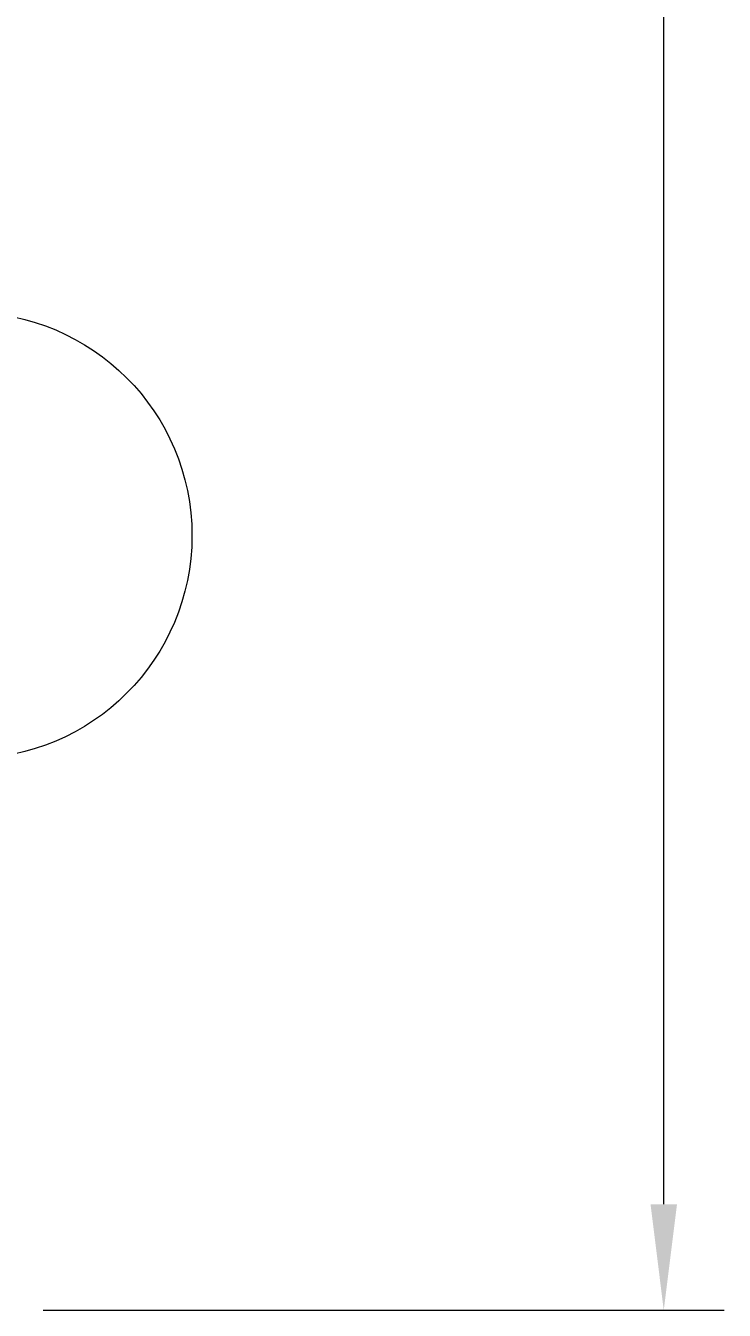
# Model space of a CAD drawing. Header units: millimetres. Extents: x 0 to 2382, y 0 to 420.
# Drawn here: x 803.92 to 827, y 109.97 to 152.39 of the extents above; entities that cross this region are included whole.
import ezdxf

# ---------------------------------------------------------------- set-up
doc = ezdxf.new("R2010")
doc.units = ezdxf.units.MM
doc.layers.add('04-COTA', color=3, linetype='CONTINUOUS', lineweight=18)
doc.layers.add('08-FINA', color=5, linetype='CONTINUOUS', lineweight=18)
doc.styles.add('ISO3098', font='isocpeur.ttf')
doc.dimstyles.new('FLAMA-IRAM', dxfattribs={"dimtxt": 3.5, "dimasz": 3.5, "dimexe": 2, "dimexo": 1.5, "dimgap": 1, "dimtad": 1, "dimdec": 1, "dimtxsty": 'ISO3098', "dimblk": 'IRAM_FLECHA', "dimblk1": 'IRAM_FLECHA', "dimblk2": 'IRAM_FLECHA', "dimcen": 2.5, "dimclrd": 256, "dimclre": 256, "dimclrt": 256, "dimazin": 3, "dimtfac": 1, "dimtmove": 0, "dimatfit": 3, "dimlwd": 18, "dimlwe": 18})

# ---------------------------------------------------------------- blocks, each defined once
blk = doc.blocks.new('IRAM_FLECHA')
blk.add_solid([(0, 0), (-1, 0.125), (-1, -0.125)])

msp = doc.modelspace()

# ---------------------------------------------------------------- linework, layer by layer
at = {"layer": '08-FINA'}
msp.add_circle((802.05, 135.552), 7.367, dxfattribs=at)

# ---------------------------------------------------------------- dimensions: what is measured, and where the dimension line sits
at = {"layer": '04-COTA'}
msp.add_linear_dim(base=(825, 109.972), p1=(803, 109.972), p2=(772.8, 304.028), angle=90, dimstyle='FLAMA-IRAM', override={"dimlfac": 5}, dxfattribs=at).render()

doc.saveas('drawing.dxf')
